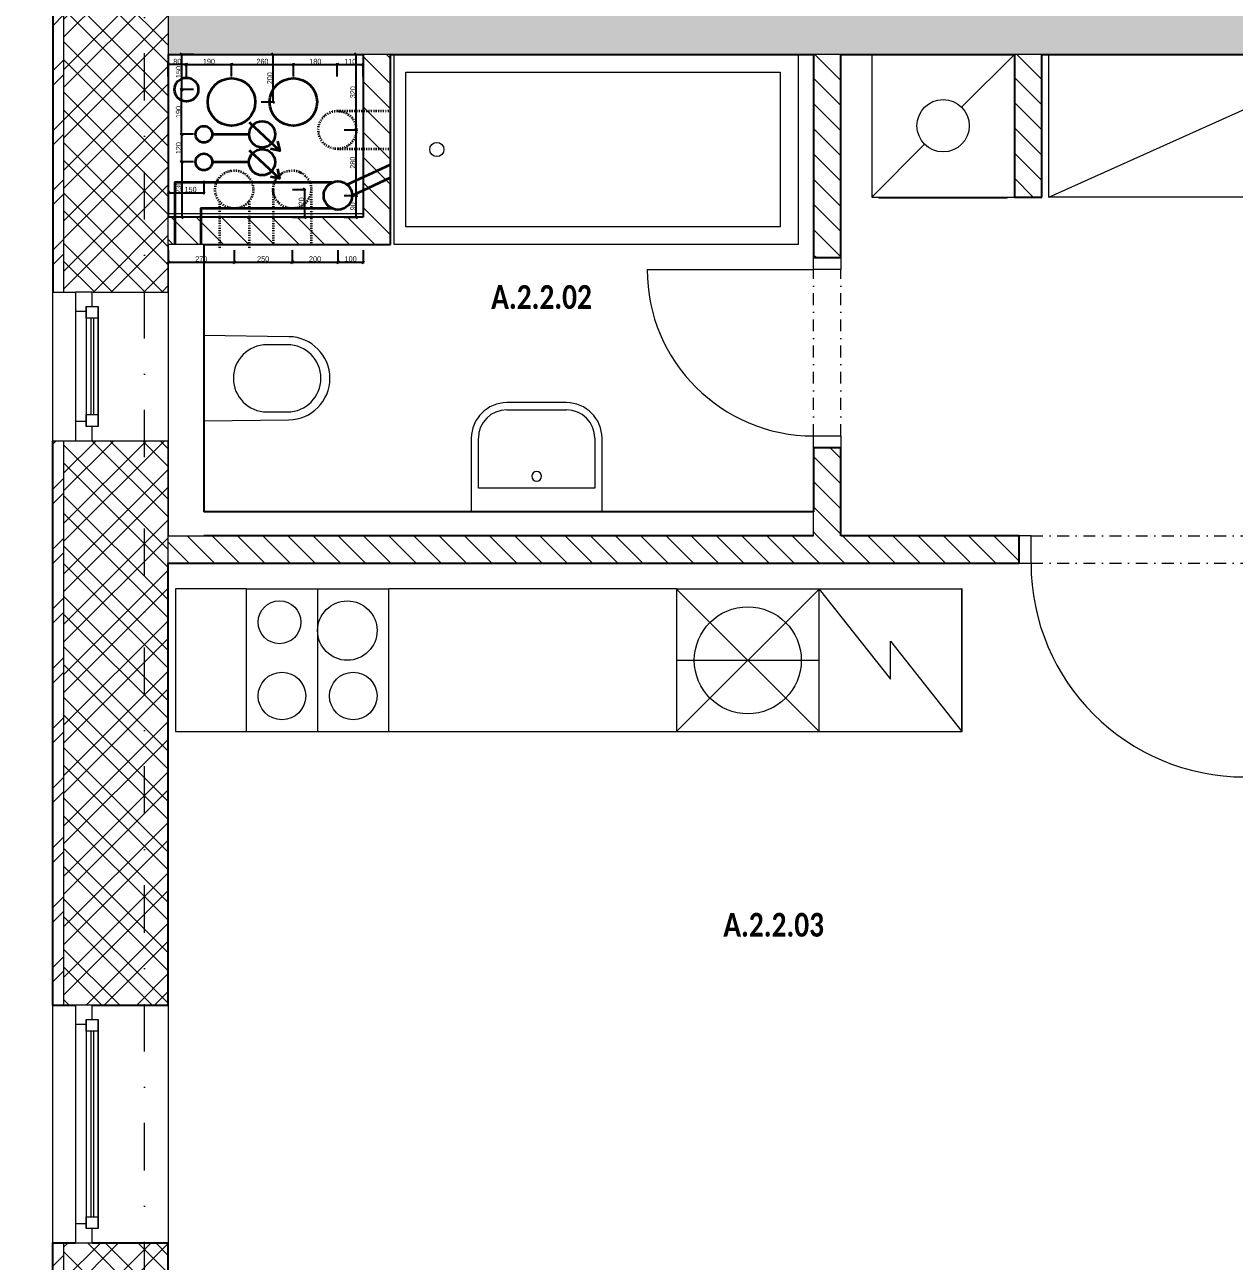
# Model space of a CAD drawing. Header units: millimetres. Extents: x -3417 to 49379, y -3604 to 14792.
# Drawn here: x -504 to 4585, y 1647 to 6850 of the extents above; entities that cross this region are included whole.
import ezdxf

# ---------------------------------------------------------------- set-up
doc = ezdxf.new("R2010")
doc.units = ezdxf.units.MM
for name, pattern in [('HA_DashDot_10mm-S3mm', [500, 200, -150, 0, -150]), ('UDL_2NP_A$0$HA_DashDot_10mm-S3mm', [500, 200, -150, 0, -150]), ('UDL_2NP_A$0$HA_DashDot_2_2mm-S0_6mm', [110, 50, -30, 0, -30])]:
    doc.linetypes.add(name, pattern=pattern)
for name, color, linetype, lineweight in [('_kanalizace', 34, 'Continuous', 35), ('_vodovod', 5, 'Continuous', 35), ('_VZT', 3, 'Continuous', 35), ('ABMV_det-koty 10', 140, 'Continuous', 5), ('UDL_2NP_A$0$A-AREA-____-IDEN', 252, 'Continuous', 9), ('UDL_2NP_A$0$A-DOOR-____-MCUT', 252, 'UDL_2NP_A$0$HA_DashDot_2_2mm-S0_6mm', 9), ('UDL_2NP_A$0$A-DOOR-____-OTLN', 252, 'Continuous', 9), ('UDL_2NP_A$0$A-DOOR-FRAM-MCUT', 252, 'Continuous', 9), ('UDL_2NP_A$0$A-GENM-____-OTLN', 252, 'Continuous', 9), ('UDL_2NP_A$0$A-GLAZ-____-MCUT', 252, 'Continuous', 5), ('UDL_2NP_A$0$A-GLAZ-____-OTLN', 252, 'Continuous', 5), ('UDL_2NP_A$0$A-WALL-____-MCUT', 252, 'Continuous', 9), ('UDL_2NP_A$0$A-WALL-____-OTLN', 252, 'Continuous', 9), ('UDL_2NP_A$0$A-WALL-____-PATT', 252, 'Continuous', 25), ('UDL_2NP_A$0$E-ELEC-FIXT-OTLN', 252, 'Continuous', 9), ('UDL_2NP_A$0$I-FURN-____-OTLN', 252, 'Continuous', 9), ('UDL_2NP_A$0$I-WALL-____-MCUT', 252, 'Continuous', 25), ('UDL_2NP_A$0$P-SANR-FIXT-OTLN', 252, 'Continuous', 9), ('UDL_2NP_A$0$Q-CASE-____-OTLN', 252, 'Continuous', 9), ('UDL_2NP_A$0$Q-SPCQ-____-OTLN', 252, 'Continuous', 9), ('UDL_2NP_A$0$S-GRID-____-OTLN', 252, 'Continuous', 5)]:
    doc.layers.add(name, color=color, linetype=linetype, lineweight=lineweight)
doc.styles.add('ar-na-light10', font='ARIALN.TTF', dxfattribs={"height": 22})
doc.styles.add('UDL_2NP_A$0$Calibri_B', font='calibrib.ttf', dxfattribs={"width": 0.8, "height": 100})
doc.dimstyles.new('Copy of _MP_10', dxfattribs={"dimscale": 50, "dimtxt": 22, "dimasz": 0.2, "dimexe": 0.12, "dimexo": 0.15, "dimgap": 0.04165, "dimtad": 1, "dimdec": 0, "dimrnd": 0.5, "dimzin": 3, "dimdsep": 46, "dimtxsty": 'ar-na-light10', "dimblk": 'OBLIQUE', "dimcen": 0.12, "dimadec": 0, "dimazin": 2, "dimtfac": 0.75, "dimtdec": 0, "dimtix": 1, "dimtmove": 2, "dimatfit": 2, "dimldrblk": 'OBLIQUE', "dimfxl": 1, "dimfxlon": 1, "dimtolj": 1, "dimtzin": 0, "dimarcsym": 0})
pattern_1 = [(135, (0, 0), (-53.033, -53.033), [])]

# ---------------------------------------------------------------- blocks, each defined once
blk = doc.blocks.new('UDL_2NP_A$0$HA_DR_Single_Swing_Solid - In_700x2100-1679652-UDL_2NP-A')
at = {"layer": 'UDL_2NP_A$0$A-DOOR-____-MCUT'}
for p, q in [((-350, 57.5), (350, 57.5)), ((-350, -57.5), (350, -57.5))]:
    blk.add_line(p, q, dxfattribs=at)
at = {"layer": 'UDL_2NP_A$0$A-DOOR-____-OTLN', "lineweight": 5}
blk.add_line((350, 757.5), (350, 57.5), dxfattribs=at)
blk.add_arc((350, 57.5), 700, 90, 180, dxfattribs=at)
at = {"layer": 'UDL_2NP_A$0$A-DOOR-FRAM-MCUT'}
for p, q in [((-400, -57.5), (-400, 57.5)), ((-400, 57.5), (-350, 57.5)), ((-350, 57.5), (-350, -57.5)), ((350, 57.5), (400, 57.5)), ((350, -57.5), (350, 57.5)), ((400, 57.5), (400, -57.5)), ((-350, -57.5), (-400, -57.5)), ((400, -57.5), (350, -57.5))]:
    blk.add_line(p, q, dxfattribs=at)
blk = doc.blocks.new('UDL_2NP_A$0$HA_DR_Single_Swing_Solid - In_900x2100-1679660-UDL_2NP-A')
at = {"layer": 'UDL_2NP_A$0$A-DOOR-____-MCUT'}
for p, q in [((-450, 57.5), (450, 57.5)), ((-450, -57.5), (450, -57.5))]:
    blk.add_line(p, q, dxfattribs=at)
at = {"layer": 'UDL_2NP_A$0$A-DOOR-____-OTLN', "lineweight": 5}
blk.add_line((450, -957.5), (450, -57.5), dxfattribs=at)
blk.add_arc((450, -57.5), 900, 180, 270, dxfattribs=at)
at = {"layer": 'UDL_2NP_A$0$A-DOOR-FRAM-MCUT'}
for p, q in [((-450, 57.5), (-500, 57.5)), ((-500, 57.5), (-500, -57.5)), ((-450, -57.5), (-450, 57.5)), ((500, 57.5), (450, 57.5)), ((450, 57.5), (450, -57.5)), ((500, -57.5), (500, 57.5)), ((-500, -57.5), (-450, -57.5)), ((450, -57.5), (500, -57.5))]:
    blk.add_line(p, q, dxfattribs=at)
blk = doc.blocks.new('UDL_2NP_A$0$HA_WD_SinglePanel - 1000x1500-1389230-UDL_2NP-A')
at = {"layer": 'UDL_2NP_A$0$A-GLAZ-____-MCUT'}
for p, q in [((-500, 170), (-500, 100)), ((-420, 170), (-500, 170)), ((-420, 125), (-420, 170)), ((500, 170), (420, 170)), ((420, 170), (420, 125)), ((500, 100), (500, 170)), ((-440, 75), (-440, 125)), ((-440, 125), (-390, 125)), ((-390, 125), (-390, 75)), ((390, 105), (-390, 105)), ((390, 75), (390, 125)), ((390, 125), (440, 125)), ((440, 125), (440, 75)), ((-500, 100), (-440, 100)), ((-390, 75), (-440, 75)), ((390, 95), (-390, 95)), ((440, 75), (390, 75)), ((440, 100), (500, 100))]:
    blk.add_line(p, q, dxfattribs=at)
at = {"layer": 'UDL_2NP_A$0$A-GLAZ-____-OTLN'}
for p, q in [((420, 170), (-420, 170)), ((440, 125), (-440, 125)), ((-440, 75), (-440, 125)), ((390, 125), (-390, 125)), ((440, 125), (440, 75)), ((-440, 75), (440, 75)), ((390, 75), (-390, 75))]:
    blk.add_line(p, q, dxfattribs=at)
blk = doc.blocks.new('UDL_2NP_A$0$HA_WD_SinglePanel - 625x1000-1390022-UDL_2NP-A')
at = {"layer": 'UDL_2NP_A$0$A-GLAZ-____-MCUT'}
for p, q in [((-312.5, 170), (-312.5, 100)), ((-232.5, 170), (-312.5, 170)), ((-232.5, 125), (-232.5, 170)), ((312.5, 170), (232.5, 170)), ((232.5, 170), (232.5, 125)), ((312.5, 100), (312.5, 170)), ((-252.5, 75), (-252.5, 125)), ((-252.5, 125), (-202.5, 125)), ((-202.5, 125), (-202.5, 75)), ((202.5, 105), (-202.5, 105)), ((202.5, 75), (202.5, 125)), ((202.5, 125), (252.5, 125)), ((252.5, 125), (252.5, 75)), ((-312.5, 100), (-252.5, 100)), ((-202.5, 75), (-252.5, 75)), ((202.5, 95), (-202.5, 95)), ((252.5, 75), (202.5, 75)), ((252.5, 100), (312.5, 100))]:
    blk.add_line(p, q, dxfattribs=at)
at = {"layer": 'UDL_2NP_A$0$A-GLAZ-____-OTLN'}
for p, q in [((232.5, 170), (-232.5, 170)), ((252.5, 125), (-252.5, 125)), ((-252.5, 75), (-252.5, 125)), ((202.5, 125), (-202.5, 125)), ((252.5, 125), (252.5, 75)), ((-252.5, 75), (252.5, 75)), ((202.5, 75), (-202.5, 75))]:
    blk.add_line(p, q, dxfattribs=at)
blk = doc.blocks.new('UDL_2NP_A$0$HA_GM_Shaft_Rectangle - Default-1540504-UDL_2NP-A')
at = {"layer": 'UDL_2NP_A$0$A-GENM-____-OTLN'}
for p, q in [((0, -670), (0, 0)), ((0, 0), (820, 0)), ((820, 0), (820, -670)), ((820, -670), (0, -670))]:
    blk.add_line(p, q, dxfattribs=at)
blk = doc.blocks.new('UDL_2NP_A$0$ABMV_WashBasin_Generic - 550x460-1481868-UDL_2NP-A')
at = {"layer": 'UDL_2NP_A$0$P-SANR-FIXT-OTLN'}
for p, q in [((250, 510), (0, 510)), ((0, 480), (250, 480)), ((-150, 360), (-150, 50)), ((-120, 150), (-120, 360)), ((370, 360), (370, 150)), ((400, 50), (400, 360)), ((370, 150), (-120, 150))]:
    blk.add_line(p, q, dxfattribs=at)
for centre, radius, start, end in [((0, 360), 150, 90, 180), ((0, 360), 120, 90, 180), ((250, 360), 150, 360, 90), ((250, 360), 120, 360, 90), ((125, 200), 20, 90, 270), ((125, 200), 20, 270, 90)]:
    blk.add_arc(centre, radius, start, end, dxfattribs=at)
blk = doc.blocks.new('UDL_2NP_A$0$ABMV_Toilet_WallHung - Default-1481197-UDL_2NP-A')
at = {"layer": 'UDL_2NP_A$0$A-GENM-____-OTLN'}
for p, q in [((-50, 432.3), (-54.6, 75)), ((-16.3, 426.2), (-16.3, 340.3)), ((266.3, 340.3), (266.3, 426.2)), ((304.6, 75), (300, 432.3))]:
    blk.add_line(p, q, dxfattribs=at)
for centre, radius, start, end in [((125, 430.1), 175, 0.7323, 179.2677), ((125, 426.2), 141.3, 0, 180), ((125, 340.3), 141.3, 180, 360)]:
    blk.add_arc(centre, radius, start, end, dxfattribs=at)
blk = doc.blocks.new('UDL_2NP_A$0$ABMV_Bathtub_Generic - 800x1700-1419995-UDL_2NP-A')
at = {"layer": 'UDL_2NP_A$0$P-SANR-FIXT-OTLN'}
for p, q in [((0, 1700), (800, 1700)), ((0, 1700), (800, 1700)), ((800, 1700), (800, 0)), ((800, 1700), (800, 0)), ((75, 50), (75, 1625)), ((75, 1625), (725, 1625)), ((75, 1625), (725, 1625)), ((75, 50), (75, 1625)), ((725, 1625), (725, 50)), ((725, 1625), (725, 50)), ((800, 0), (0, 0)), ((800, 0), (0, 0)), ((725, 50), (75, 50)), ((725, 50), (75, 50))]:
    blk.add_line(p, q, dxfattribs=at)
blk.add_circle((400, 180), 30, dxfattribs=at)
blk = doc.blocks.new('UDL_2NP_A$0$Casework 7 - Casework 6-1435500-UDL_2NP-A')
at = {"layer": 'UDL_2NP_A$0$Q-CASE-____-OTLN'}
for p, q in [((-4152.8, -26699.1), (-4152.8, -27299.1)), ((-3854.4, -26699.1), (-4152.8, -26699.1)), ((-2044.5, -26699.1), (-3254.4, -26699.1)), ((-842.9, -26699.1), (-844.5, -26699.1)), ((-842.9, -27299.1), (-842.9, -26699.1)), ((-4152.8, -27299.1), (-3854.4, -27299.1)), ((-3254.4, -27299.1), (-2044.5, -27299.1)), ((-844.5, -27299.1), (-842.9, -27299.1))]:
    blk.add_line(p, q, dxfattribs=at)
blk = doc.blocks.new('UDL_2NP_A$0$R_bathroom_washing_machine - 600x600x900-1435724-UDL_2NP-A')
at = {"layer": 'UDL_2NP_A$0$E-ELEC-FIXT-OTLN'}
for p, q in [((77.5, 596.6), (77.5, -3.4)), ((455.3, 374.4), (677.5, 596.6)), ((77.5, -3.4), (299.7, 218.9)), ((77.5, -3.4), (677.5, -3.4)), ((107.5, -3.4), (107.5, -8.4)), ((647.5, -8.4), (107.5, -8.4)), ((647.5, -8.4), (647.5, -3.4))]:
    blk.add_line(p, q, dxfattribs=at)
blk.add_circle((377.5, 296.6), 110, dxfattribs=at)
blk = doc.blocks.new('UDL_2NP_A$0$Kuchyňská_linka_myčka_ADNS - Myčka-1435726-UDL_2NP-A')
at = {"layer": 'UDL_2NP_A$0$Q-SPCQ-____-OTLN'}
for p, q in [((300, 300), (-300, 300)), ((-300, 300), (-300, -300)), ((300, 300), (-300, -300)), ((-300, 300), (300, -300)), ((300, 300), (-300, 300)), ((-300, 300), (-300, 0)), ((300, -300), (300, 300)), ((300, 0), (300, 300)), ((-300, 0), (300, 0)), ((-300, -300), (300, -300))]:
    blk.add_line(p, q, dxfattribs=at)
blk.add_circle((0, 0), 225, dxfattribs=at)
blk = doc.blocks.new('UDL_2NP_A$0$Kuchyňská_linka_sporák_ADNS - 600x600x800-1435728-UDL_2NP-A')
at = {"layer": 'UDL_2NP_A$0$Q-SPCQ-____-OTLN'}
for p, q in [((600, 600), (0, 600)), ((0, 600), (0, 0)), ((600, 600), (0, 600)), ((0, 600), (0, 300)), ((600, 0), (600, 600)), ((600, 300), (600, 600)), ((0, 300), (600, 300)), ((0, 0), (600, 0))]:
    blk.add_line(p, q, dxfattribs=at)
for centre, radius in [((175, 425), 125), ((450, 450), 100), ((140, 140), 90), ((450, 150), 100)]:
    blk.add_circle(centre, radius, dxfattribs=at)
blk = doc.blocks.new('UDL_2NP_A$0$Lednice_Mraznička_ADNS - Lednice 600x600x1800-1435730-UDL_2NP-A')
at = {"layer": 'UDL_2NP_A$0$Q-SPCQ-____-OTLN'}
for p, q in [((-300, 300), (-300, -300)), ((300, 300), (-80, 0)), ((300, -300), (300, 300)), ((80, 0), (-300, -300)), ((-80, 0), (80, 0)), ((-300, -300), (300, -300))]:
    blk.add_line(p, q, dxfattribs=at)
blk = doc.blocks.new('UDL_2NP_A$0$NAB_Šatní_skříň_ADNS - 600x2000xšířka-1656425-UDL_2NP-A')
at = {"layer": 'UDL_2NP_A$0$I-FURN-____-OTLN'}
for p, q in [((0, -600), (1335, 0)), ((0, -600), (0, 0)), ((1335, 0), (2670, -600)), ((2670, 0), (2670, -600)), ((2670, -600), (0, -600))]:
    blk.add_line(p, q, dxfattribs=at)
blk = doc.blocks.new('UDL_2NP_A')
at = {"layer": 'UDL_2NP_A$0$A-WALL-____-PATT', "lineweight": 5}
h = blk.add_hatch(dxfattribs=at)
h.set_pattern_fill('FP_5', color=256, style=0, pattern_type=2)
h.set_pattern_definition([(45, (0, 0), (-125.7236, 125.7236), []), (45, (0, 190.5), (-125.7236, 125.7236), [])])
h.paths.add_polyline_path([(-385, -385), (-340, -385), (-340, 1725), (-385, 1725), (-385, -39)])
h.paths.add_polyline_path([(-385, 2725), (-340, 2725), (-340, 5100), (-385, 5100), (-385, 4953.6)])
h.paths.add_polyline_path([(-385, 5725), (-340, 5725), (-340, 9725), (-385, 9725), (-385, 7449.9)])
h.paths.add_polyline_path([(-385, 10725), (-340, 10725), (-340, 11990), (-385, 11990), (-385, 10726.3)])
h = blk.add_hatch(dxfattribs=at)
h.set_pattern_fill('FP_2', color=256, style=0, pattern_type=2)
h.set_pattern_definition([(45, (0, 0), (-106.066, 106.066), []), (45, (75, 0), (-106.066, 106.066), []), (315, (0, 0), (106.066, 106.066), []), (315, (75, 0), (106.066, 106.066), [])])
h.paths.add_polyline_path([(-340, -340), (100, -340), (100, 1725), (-340, 1725), (-340, -39)])
h.paths.add_polyline_path([(-290, 2725), (100, 2725), (100, 5100), (-340, 5100), (-340, 2725)])
h.paths.add_polyline_path([(100, 5725), (100, 9725), (-340, 9725), (-340, 5725), (-220, 5725)])
h.paths.add_polyline_path([(2.6, 10725), (100, 10725), (100, 11990), (-340, 11990), (-340, 10725), (-271, 10725)])
at = {"layer": 'UDL_2NP_A$0$A-WALL-____-PATT', "lineweight": 9}
h = blk.add_hatch(color=256, dxfattribs=at)
h.paths.add_polyline_path([(3775, 6725), (6870, 6725), (6870, 6975), (100, 6975), (100, 6725), (3660, 6725)])
h.paths.add_polyline_path([(8595, 6725), (10940, 6725), (10940, 6975), (7870, 6975), (7870, 6725), (8225, 6725)])
at = {"layer": 'UDL_2NP_A$0$A-WALL-____-PATT', "lineweight": 5}
h = blk.add_hatch(dxfattribs=at)
h.set_pattern_fill('FP_1', color=256, style=0, pattern_type=2)
h.set_pattern_definition(pattern_1)
h.paths.add_polyline_path([(1035, 5925), (1035, 6725), (920, 6725), (920, 5925)])
h = blk.add_hatch(dxfattribs=at)
h.set_pattern_fill('FP_1', color=256, style=0, pattern_type=2)
h.set_pattern_definition(pattern_1)
h.paths.add_polyline_path([(2815, 4700), (2930, 4700), (2930, 5070), (2815, 5070), (2815, 4800)])
h.paths.add_polyline_path([(2930, 5870), (2930, 6725), (2815, 6725), (2815, 5870)])
h = blk.add_hatch(dxfattribs=at)
h.set_pattern_fill('FP_1', color=256, style=0, pattern_type=2)
h.set_pattern_definition(pattern_1)
h.paths.add_polyline_path([(3660, 6125), (3775, 6125), (3775, 6725), (3660, 6725), (3660, 6201.7)])
h = blk.add_hatch(dxfattribs=at)
h.set_pattern_fill('FP_1', color=256, style=0, pattern_type=2)
h.set_pattern_definition(pattern_1)
h.paths.add_polyline_path([(100, 5925), (920, 5925), (920, 6040), (100, 6040)])
h = blk.add_hatch(dxfattribs=at)
h.set_pattern_fill('FP_1', color=256, style=0, pattern_type=2)
h.set_pattern_definition(pattern_1)
h.paths.add_polyline_path([(4927.8, 4585), (5030, 4585), (5030, 4700), (4680, 4700), (4680, 4585), (4815, 4585)])
h.paths.add_polyline_path([(549.8, 4585), (3680, 4585), (3680, 4700), (100, 4700), (100, 4585)])
h.paths.add_polyline_path([(5930, 4585), (7975, 4585), (7975, 4700), (5930, 4700)])
at = {"layer": 'UDL_2NP_A$0$A-WALL-____-MCUT', "lineweight": 25}
for p, q in [((-385, 9725), (-385, 5725)), ((100, 6725), (100, 6040)), ((-385, 2725), (-385, 5100)), ((100, 2725), (100, 4585)), ((-385, 2725), (-290, 2725)), ((-220, 2725), (100, 2725)), ((-385, 1725), (-290, 1725)), ((-385, -385), (-385, 1725)), ((-220, 1725), (100, 1725)), ((100, 117.5), (100, 1725))]:
    blk.add_line(p, q, dxfattribs=at)
at = {"layer": 'UDL_2NP_A$0$A-WALL-____-MCUT'}
for p, q in [((-340, 9725), (-340, 5725)), ((100, 6975), (100, 6725)), ((1035, 6725), (920, 6725)), ((2930, 6725), (2815, 6725)), ((3775, 6725), (3660, 6725)), ((100, 5725), (100, 6040)), ((250, 5925), (100, 5925)), ((100, 5925), (100, 5725)), ((-340, 5100), (-340, 2725)), ((100, 4585), (100, 5100)), ((100, 5100), (100, 4700)), ((2815, 4700), (2815, 4800)), ((100, 4700), (250, 4700)), ((-340, 1725), (-340, -340))]:
    blk.add_line(p, q, dxfattribs=at)
at = {"layer": 'UDL_2NP_A$0$A-WALL-____-OTLN'}
for p, q in [((-385, 5725), (-290, 5725)), ((-385, 5100), (-385, 5725)), ((-220, 5725), (100, 5725)), ((100, 5725), (100, 5100)), ((-385, 5100), (-290, 5100)), ((-220, 5100), (100, 5100)), ((-385, 1725), (-385, 2725)), ((100, 2725), (100, 1725))]:
    blk.add_line(p, q, dxfattribs=at)
at = {"layer": 'UDL_2NP_A$0$I-WALL-____-MCUT'}
for p, q in [((100, 6725), (920, 6725)), ((920, 6725), (920, 6040)), ((1035, 6725), (2815, 6725)), ((1035, 5925), (1035, 6725)), ((2815, 6725), (2815, 5870)), ((2930, 6725), (3660, 6725)), ((2930, 5870), (2930, 6725)), ((3660, 6725), (3660, 6125)), ((3775, 6725), (6870, 6725)), ((3775, 6125), (3775, 6725)), ((3660, 6125), (3775, 6125)), ((920, 6040), (100, 6040)), ((250, 5925), (1035, 5925)), ((250, 5925), (250, 4800)), ((2815, 5870), (2930, 5870)), ((2815, 5070), (2815, 4800)), ((2930, 5070), (2815, 5070)), ((2930, 4700), (2930, 5070)), ((2815, 4800), (250, 4800)), ((2815, 4700), (250, 4700)), ((3680, 4700), (2930, 4700)), ((3680, 4585), (3680, 4700)), ((100, 4585), (3680, 4585))]:
    blk.add_line(p, q, dxfattribs=at)
at = {"layer": 'UDL_2NP_A$0$S-GRID-____-OTLN', "linetype": 'UDL_2NP_A$0$HA_DashDot_10mm-S3mm', "lineweight": 9}
blk.add_line((0, -1971.1), (0, 13159.9), dxfattribs=at)
at = {"layer": 'UDL_2NP_A$0$A-DOOR-____-OTLN', "rotation": 90}
blk.add_blockref('UDL_2NP_A$0$HA_DR_Single_Swing_Solid - In_700x2100-1679652-UDL_2NP-A', (2872.5, 5470), dxfattribs=at)
at = {"layer": 'UDL_2NP_A$0$A-DOOR-____-OTLN'}
blk.add_blockref('UDL_2NP_A$0$HA_DR_Single_Swing_Solid - In_900x2100-1679660-UDL_2NP-A', (4180, 4642.5), dxfattribs=at)
at = {"layer": 'UDL_2NP_A$0$A-GENM-____-OTLN', "lineweight": 5}
blk.add_blockref('UDL_2NP_A$0$HA_GM_Shaft_Rectangle - Default-1540504-UDL_2NP-A', (100, 6725), dxfattribs=at)
at = {"layer": 'UDL_2NP_A$0$A-GLAZ-____-OTLN', "rotation": 90}
for name, p in [('UDL_2NP_A$0$HA_WD_SinglePanel - 625x1000-1390022-UDL_2NP-A', (-120, 5412.5)), ('UDL_2NP_A$0$HA_WD_SinglePanel - 1000x1500-1389230-UDL_2NP-A', (-120, 2225))]:
    blk.add_blockref(name, p, dxfattribs=at)
at = {"layer": 'UDL_2NP_A$0$E-ELEC-FIXT-OTLN'}
blk.add_blockref('UDL_2NP_A$0$R_bathroom_washing_machine - 600x600x900-1435724-UDL_2NP-A', (2982.5, 6128.4), dxfattribs=at)
at = {"layer": 'UDL_2NP_A$0$I-FURN-____-OTLN'}
blk.add_blockref('UDL_2NP_A$0$NAB_Šatní_skříň_ADNS - 600x2000xšířka-1656425-UDL_2NP-A', (3805, 6725), dxfattribs=at)
at = {"layer": 'UDL_2NP_A$0$P-SANR-FIXT-OTLN', "rotation": 270}
for name, p in [('UDL_2NP_A$0$ABMV_Bathtub_Generic - 800x1700-1419995-UDL_2NP-A', (1050, 6725)), ('UDL_2NP_A$0$ABMV_Toilet_WallHung - Default-1481197-UDL_2NP-A', (175, 5487.5))]:
    blk.add_blockref(name, p, dxfattribs=at)
at = {"layer": 'UDL_2NP_A$0$P-SANR-FIXT-OTLN'}
blk.add_blockref('UDL_2NP_A$0$ABMV_WashBasin_Generic - 550x460-1481868-UDL_2NP-A', (1525, 4750), dxfattribs=at)
at = {"layer": 'UDL_2NP_A$0$Q-CASE-____-OTLN'}
blk.add_blockref('UDL_2NP_A$0$Casework 7 - Casework 6-1435500-UDL_2NP-A', (4282.8, 31175.1), dxfattribs=at)
at = {"layer": 'UDL_2NP_A$0$Q-SPCQ-____-OTLN'}
for name, p, rotation in [('UDL_2NP_A$0$Kuchyňská_linka_sporák_ADNS - 600x600x800-1435728-UDL_2NP-A', (428.4, 4475.9), 270), ('UDL_2NP_A$0$Lednice_Mraznička_ADNS - Lednice 600x600x1800-1435730-UDL_2NP-A', (3138.4, 4175.9), 90)]:
    blk.add_blockref(name, p, dxfattribs=dict(at, rotation=rotation))
blk.add_blockref('UDL_2NP_A$0$Kuchyňská_linka_myčka_ADNS - Myčka-1435726-UDL_2NP-A', (2538.4, 4175.9), dxfattribs=at)
at = {"layer": 'UDL_2NP_A$0$A-AREA-____-IDEN', "lineweight": 5, "char_height": 100, "width": 525.907, "attachment_point": 1, "style": 'UDL_2NP_A$0$Calibri_B'}
for s, insert in [('A.2.2.02', (1458.6, 5754.5)), ('A.2.2.03', (2435.2, 3113.3))]:
    blk.add_mtext(s, dxfattribs=dict(at, insert=insert))
blk = doc.blocks.new('_Oblique')
at = {"color": 0, "linetype": 'ByBlock', "lineweight": -2}
blk.add_line((-0.5, -0.5), (0.5, 0.5), dxfattribs=at)
blk = doc.blocks.new('*D99')
at = {"layer": 'ABMV_det-koty 10', "color": 0, "lineweight": -2, "transparency": 16777216}
for p, q in [((100, 5901.1), (100, 5845.1)), ((377.6, 5901.1), (377.6, 5845.1)), ((100, 5851.1), (377.6, 5851.1))]:
    blk.add_line(p, q, dxfattribs=at)
at = {"layer": 'ABMV_det-koty 10', "color": 0, "lineweight": -2, "transparency": 16777216, "xscale": 10, "yscale": 10, "zscale": 10, "rotation": 180}
blk.add_blockref('_Oblique', (100, 5851.1), dxfattribs=at)
at = {"layer": 'ABMV_det-koty 10', "color": 0, "lineweight": -2, "transparency": 16777216, "xscale": 10, "yscale": 10, "zscale": 10}
blk.add_blockref('_Oblique', (377.6, 5851.1), dxfattribs=at)
at = {"layer": 'ABMV_det-koty 10', "color": 0, "transparency": 16777216, "insert": (238.8, 5864.4), "char_height": 22, "attachment_point": 5, "style": 'ar-na-light10'}
blk.add_mtext('\\A1;270', dxfattribs=at)
blk = doc.blocks.new('*D100')
at = {"layer": 'ABMV_det-koty 10', "color": 0, "lineweight": -2, "transparency": 16777216}
for p, q in [((377.3, 5901.1), (377.3, 5845.1)), ((621.4, 5901.1), (621.4, 5845.1)), ((377.3, 5851.1), (621.4, 5851.1))]:
    blk.add_line(p, q, dxfattribs=at)
at = {"layer": 'ABMV_det-koty 10', "color": 0, "lineweight": -2, "transparency": 16777216, "xscale": 10, "yscale": 10, "zscale": 10, "rotation": 180}
blk.add_blockref('_Oblique', (377.3, 5851.1), dxfattribs=at)
at = {"layer": 'ABMV_det-koty 10', "color": 0, "lineweight": -2, "transparency": 16777216, "xscale": 10, "yscale": 10, "zscale": 10}
blk.add_blockref('_Oblique', (621.4, 5851.1), dxfattribs=at)
at = {"layer": 'ABMV_det-koty 10', "color": 0, "transparency": 16777216, "insert": (499.3, 5864.4), "char_height": 22, "attachment_point": 5, "style": 'ar-na-light10'}
blk.add_mtext('\\A1;{\\fArial|b0|i0|c238|p34;250}', dxfattribs=at)
blk = doc.blocks.new('*D101')
at = {"layer": 'ABMV_det-koty 10', "color": 0, "lineweight": -2, "transparency": 16777216}
for p, q in [((621.4, 5901.1), (621.4, 5845.1)), ((814, 5901.1), (814, 5845.1)), ((621.4, 5851.1), (814, 5851.1))]:
    blk.add_line(p, q, dxfattribs=at)
at = {"layer": 'ABMV_det-koty 10', "color": 0, "lineweight": -2, "transparency": 16777216, "xscale": 10, "yscale": 10, "zscale": 10, "rotation": 180}
blk.add_blockref('_Oblique', (621.4, 5851.1), dxfattribs=at)
at = {"layer": 'ABMV_det-koty 10', "color": 0, "lineweight": -2, "transparency": 16777216, "xscale": 10, "yscale": 10, "zscale": 10}
blk.add_blockref('_Oblique', (814, 5851.1), dxfattribs=at)
at = {"layer": 'ABMV_det-koty 10', "color": 0, "transparency": 16777216, "insert": (717.7, 5864.4), "char_height": 22, "attachment_point": 5, "style": 'ar-na-light10'}
blk.add_mtext('\\A1;{\\fArial|b0|i0|c238|p34;200}', dxfattribs=at)
blk = doc.blocks.new('*D102')
at = {"layer": 'ABMV_det-koty 10', "color": 0, "lineweight": -2, "transparency": 16777216}
for p, q in [((100, 6193.4), (100, 6137.4)), ((250, 6193.4), (250, 6137.4)), ((100, 6143.4), (250, 6143.4))]:
    blk.add_line(p, q, dxfattribs=at)
at = {"layer": 'ABMV_det-koty 10', "color": 0, "lineweight": -2, "transparency": 16777216, "xscale": 10, "yscale": 10, "zscale": 10, "rotation": 180}
blk.add_blockref('_Oblique', (100, 6143.4), dxfattribs=at)
at = {"layer": 'ABMV_det-koty 10', "color": 0, "lineweight": -2, "transparency": 16777216, "xscale": 10, "yscale": 10, "zscale": 10}
blk.add_blockref('_Oblique', (250, 6143.4), dxfattribs=at)
at = {"layer": 'ABMV_det-koty 10', "color": 0, "transparency": 16777216, "insert": (194.1, 6156.7), "char_height": 22, "attachment_point": 5, "style": 'ar-na-light10'}
blk.add_mtext('\\A1;150', dxfattribs=at)
blk = doc.blocks.new('*D103')
at = {"layer": 'ABMV_det-koty 10', "color": 0, "lineweight": -2, "transparency": 16777216}
for p, q in [((814, 5901.1), (814, 5845.1)), ((920, 5901.1), (920, 5845.1)), ((814, 5851.1), (920, 5851.1))]:
    blk.add_line(p, q, dxfattribs=at)
at = {"layer": 'ABMV_det-koty 10', "color": 0, "lineweight": -2, "transparency": 16777216, "xscale": 10, "yscale": 10, "zscale": 10, "rotation": 180}
blk.add_blockref('_Oblique', (814, 5851.1), dxfattribs=at)
at = {"layer": 'ABMV_det-koty 10', "color": 0, "lineweight": -2, "transparency": 16777216, "xscale": 10, "yscale": 10, "zscale": 10}
blk.add_blockref('_Oblique', (920, 5851.1), dxfattribs=at)
at = {"layer": 'ABMV_det-koty 10', "color": 0, "transparency": 16777216, "insert": (841.8, 5864.4), "char_height": 22, "attachment_point": 5, "style": 'ar-na-light10'}
blk.add_mtext('\\A1;{\\fArial|b0|i0|c238|p34;      100}', dxfattribs=at)
blk = doc.blocks.new('*D202')
at = {"layer": 'ABMV_det-koty 10', "color": 0, "lineweight": -2, "transparency": 16777216}
for p, q in [((100, 6632), (100, 6688)), ((176.4, 6682), (100, 6682)), ((176.4, 6632), (176.4, 6688))]:
    blk.add_line(p, q, dxfattribs=at)
at = {"layer": 'ABMV_det-koty 10', "color": 0, "lineweight": -2, "transparency": 16777216, "xscale": 10, "yscale": 10, "zscale": 10, "rotation": 180}
blk.add_blockref('_Oblique', (100, 6682), dxfattribs=at)
at = {"layer": 'ABMV_det-koty 10', "color": 0, "lineweight": -2, "transparency": 16777216, "xscale": 10, "yscale": 10, "zscale": 10}
blk.add_blockref('_Oblique', (176.4, 6682), dxfattribs=at)
at = {"layer": 'ABMV_det-koty 10', "color": 0, "transparency": 16777216, "insert": (138.2, 6695.3), "char_height": 22, "width": 1283.834, "attachment_point": 5, "style": 'ar-na-light10'}
blk.add_mtext('\\A1;{\\fArial Narrow|b0|i0|c238|p34;80}', dxfattribs=at)
blk = doc.blocks.new('*D203')
at = {"layer": 'ABMV_det-koty 10', "color": 0, "lineweight": -2, "transparency": 16777216}
for p, q in [((176.4, 6632), (176.4, 6688)), ((176.4, 6682), (366.4, 6682)), ((366.4, 6632), (366.4, 6688))]:
    blk.add_line(p, q, dxfattribs=at)
at = {"layer": 'ABMV_det-koty 10', "color": 0, "lineweight": -2, "transparency": 16777216, "xscale": 10, "yscale": 10, "zscale": 10, "rotation": 180}
blk.add_blockref('_Oblique', (176.4, 6682), dxfattribs=at)
at = {"layer": 'ABMV_det-koty 10', "color": 0, "lineweight": -2, "transparency": 16777216, "xscale": 10, "yscale": 10, "zscale": 10}
blk.add_blockref('_Oblique', (366.4, 6682), dxfattribs=at)
at = {"layer": 'ABMV_det-koty 10', "color": 0, "transparency": 16777216, "insert": (271.4, 6695.3), "char_height": 22, "attachment_point": 5, "style": 'ar-na-light10'}
blk.add_mtext('\\A1;190', dxfattribs=at)
blk = doc.blocks.new('*D204')
at = {"layer": 'ABMV_det-koty 10', "color": 0, "lineweight": -2, "transparency": 16777216}
for p, q in [((366.4, 6632), (366.4, 6688)), ((366.4, 6682), (626.4, 6682)), ((626.4, 6632), (626.4, 6688))]:
    blk.add_line(p, q, dxfattribs=at)
at = {"layer": 'ABMV_det-koty 10', "color": 0, "lineweight": -2, "transparency": 16777216, "xscale": 10, "yscale": 10, "zscale": 10, "rotation": 180}
blk.add_blockref('_Oblique', (366.4, 6682), dxfattribs=at)
at = {"layer": 'ABMV_det-koty 10', "color": 0, "lineweight": -2, "transparency": 16777216, "xscale": 10, "yscale": 10, "zscale": 10}
blk.add_blockref('_Oblique', (626.4, 6682), dxfattribs=at)
at = {"layer": 'ABMV_det-koty 10', "color": 0, "transparency": 16777216, "insert": (496.4, 6695.3), "char_height": 22, "attachment_point": 5, "style": 'ar-na-light10'}
blk.add_mtext('\\A1;260', dxfattribs=at)
blk = doc.blocks.new('*D205')
at = {"layer": 'ABMV_det-koty 10', "color": 0, "lineweight": -2, "transparency": 16777216}
for p, q in [((626.4, 6632), (626.4, 6688)), ((626.4, 6682), (811.4, 6682)), ((811.4, 6632), (811.4, 6688))]:
    blk.add_line(p, q, dxfattribs=at)
at = {"layer": 'ABMV_det-koty 10', "color": 0, "lineweight": -2, "transparency": 16777216, "xscale": 10, "yscale": 10, "zscale": 10, "rotation": 180}
blk.add_blockref('_Oblique', (626.4, 6682), dxfattribs=at)
at = {"layer": 'ABMV_det-koty 10', "color": 0, "lineweight": -2, "transparency": 16777216, "xscale": 10, "yscale": 10, "zscale": 10}
blk.add_blockref('_Oblique', (811.4, 6682), dxfattribs=at)
at = {"layer": 'ABMV_det-koty 10', "color": 0, "transparency": 16777216, "insert": (718.9, 6695.3), "char_height": 22, "attachment_point": 5, "style": 'ar-na-light10'}
blk.add_mtext('\\A1;{\\fArial Narrow|b0|i0|c238|p34;180}', dxfattribs=at)
blk = doc.blocks.new('*D206')
at = {"layer": 'ABMV_det-koty 10', "color": 0, "lineweight": -2, "transparency": 16777216}
for p, q in [((811.4, 6632), (811.4, 6688)), ((811.4, 6682), (920, 6682)), ((920, 6632), (920, 6688))]:
    blk.add_line(p, q, dxfattribs=at)
at = {"layer": 'ABMV_det-koty 10', "color": 0, "lineweight": -2, "transparency": 16777216, "xscale": 10, "yscale": 10, "zscale": 10, "rotation": 180}
blk.add_blockref('_Oblique', (811.4, 6682), dxfattribs=at)
at = {"layer": 'ABMV_det-koty 10', "color": 0, "lineweight": -2, "transparency": 16777216, "xscale": 10, "yscale": 10, "zscale": 10}
blk.add_blockref('_Oblique', (920, 6682), dxfattribs=at)
at = {"layer": 'ABMV_det-koty 10', "color": 0, "transparency": 16777216, "insert": (865.7, 6695.3), "char_height": 22, "attachment_point": 5, "style": 'ar-na-light10'}
blk.add_mtext('\\A1;{\\fArial Narrow|b0|i0|c238|p34;110}', dxfattribs=at)
blk = doc.blocks.new('*D207')
at = {"layer": 'ABMV_det-koty 10', "color": 0, "lineweight": -2, "transparency": 16777216}
for p, q in [((839.8, 6131.5), (895.8, 6131.5)), ((889.8, 6131.5), (889.8, 6040)), ((839.8, 6040), (895.8, 6040))]:
    blk.add_line(p, q, dxfattribs=at)
at = {"layer": 'ABMV_det-koty 10', "color": 0, "lineweight": -2, "transparency": 16777216, "xscale": 10, "yscale": 10, "zscale": 10}
for p, rotation in [((889.8, 6131.5), 90), ((889.8, 6040), 270)]:
    blk.add_blockref('_Oblique', p, dxfattribs=dict(at, rotation=rotation))
at = {"layer": 'ABMV_det-koty 10', "color": 0, "transparency": 16777216, "insert": (876.5, 6085.8), "char_height": 22, "attachment_point": 5, "rotation": 90, "style": 'ar-na-light10'}
blk.add_mtext('\\A1;{\\fArial Narrow|b0|i0|c238|p34;90}', dxfattribs=at)
blk = doc.blocks.new('*D208')
at = {"layer": 'ABMV_det-koty 10', "color": 0, "lineweight": -2, "transparency": 16777216}
for p, q in [((840, 6407.4), (896, 6407.4)), ((890, 6131.5), (890, 6407.4)), ((840, 6131.5), (896, 6131.5))]:
    blk.add_line(p, q, dxfattribs=at)
at = {"layer": 'ABMV_det-koty 10', "color": 0, "lineweight": -2, "transparency": 16777216, "xscale": 10, "yscale": 10, "zscale": 10}
for p, rotation in [((890, 6407.4), 90), ((890, 6131.5), 270)]:
    blk.add_blockref('_Oblique', p, dxfattribs=dict(at, rotation=rotation))
at = {"layer": 'ABMV_det-koty 10', "color": 0, "transparency": 16777216, "insert": (876.6, 6269.4), "char_height": 22, "attachment_point": 5, "rotation": 90, "style": 'ar-na-light10'}
blk.add_mtext('\\A1;{\\fArial Narrow|b0|i0|c238|p34;280}', dxfattribs=at)
blk = doc.blocks.new('*D209')
at = {"layer": 'ABMV_det-koty 10', "color": 0, "lineweight": -2, "transparency": 16777216}
for p, q in [((840.1, 6725), (896.1, 6725)), ((890.1, 6407.4), (890.1, 6725)), ((840.1, 6407.4), (896.1, 6407.4))]:
    blk.add_line(p, q, dxfattribs=at)
at = {"layer": 'ABMV_det-koty 10', "color": 0, "lineweight": -2, "transparency": 16777216, "xscale": 10, "yscale": 10, "zscale": 10}
for p, rotation in [((890.1, 6725), 90), ((890.1, 6407.4), 270)]:
    blk.add_blockref('_Oblique', p, dxfattribs=dict(at, rotation=rotation))
at = {"layer": 'ABMV_det-koty 10', "color": 0, "transparency": 16777216, "insert": (876.8, 6566.2), "char_height": 22, "attachment_point": 5, "rotation": 90, "style": 'ar-na-light10'}
blk.add_mtext('\\A1;{\\fArial Narrow|b0|i0|c238|p34;320}', dxfattribs=at)
blk = doc.blocks.new('*D210')
at = {"layer": 'ABMV_det-koty 10', "color": 0, "lineweight": -2, "transparency": 16777216}
for p, q in [((623.5, 6156.9), (679.5, 6156.9)), ((673.5, 6156.9), (673.5, 6040)), ((623.5, 6040), (679.5, 6040))]:
    blk.add_line(p, q, dxfattribs=at)
at = {"layer": 'ABMV_det-koty 10', "color": 0, "lineweight": -2, "transparency": 16777216, "xscale": 10, "yscale": 10, "zscale": 10}
for p, rotation in [((673.5, 6156.9), 90), ((673.5, 6040), 270)]:
    blk.add_blockref('_Oblique', p, dxfattribs=dict(at, rotation=rotation))
at = {"layer": 'ABMV_det-koty 10', "color": 0, "transparency": 16777216, "insert": (660.2, 6098.5), "char_height": 22, "attachment_point": 5, "rotation": 90, "style": 'ar-na-light10'}
blk.add_mtext('\\A1;{\\fArial Narrow|b0|i0|c238|p34;120}', dxfattribs=at)
blk = doc.blocks.new('*D211')
at = {"layer": 'ABMV_det-koty 10', "color": 0, "lineweight": -2, "transparency": 16777216}
for p, q in [((206.9, 6272.6), (150.9, 6272.6)), ((156.9, 6272.6), (156.9, 6040)), ((206.9, 6040), (150.9, 6040))]:
    blk.add_line(p, q, dxfattribs=at)
at = {"layer": 'ABMV_det-koty 10', "color": 0, "lineweight": -2, "transparency": 16777216, "xscale": 10, "yscale": 10, "zscale": 10}
for p, rotation in [((156.9, 6272.6), 90), ((156.9, 6040), 270)]:
    blk.add_blockref('_Oblique', p, dxfattribs=dict(at, rotation=rotation))
at = {"layer": 'ABMV_det-koty 10', "color": 0, "transparency": 16777216, "insert": (143.6, 6164.4), "char_height": 22, "attachment_point": 5, "rotation": 90, "style": 'ar-na-light10'}
blk.add_mtext('\\A1;{\\fArial Narrow|b0|i0|c238|p34;230}', dxfattribs=at)
blk = doc.blocks.new('*D212')
at = {"layer": 'ABMV_det-koty 10', "color": 0, "lineweight": -2, "transparency": 16777216}
for p, q in [((206.7, 6388.9), (150.7, 6388.9)), ((156.7, 6272.6), (156.7, 6388.9)), ((206.7, 6272.6), (150.7, 6272.6))]:
    blk.add_line(p, q, dxfattribs=at)
at = {"layer": 'ABMV_det-koty 10', "color": 0, "lineweight": -2, "transparency": 16777216, "xscale": 10, "yscale": 10, "zscale": 10}
for p, rotation in [((156.7, 6388.9), 90), ((156.7, 6272.6), 270)]:
    blk.add_blockref('_Oblique', p, dxfattribs=dict(at, rotation=rotation))
at = {"layer": 'ABMV_det-koty 10', "color": 0, "transparency": 16777216, "insert": (143.4, 6330.7), "char_height": 22, "attachment_point": 5, "rotation": 90, "style": 'ar-na-light10'}
blk.add_mtext('\\A1;{\\fArial Narrow|b0|i0|c238|p34;120}', dxfattribs=at)
blk = doc.blocks.new('*D213')
at = {"layer": 'ABMV_det-koty 10', "color": 0, "lineweight": -2, "transparency": 16777216}
for p, q in [((206.5, 6577.1), (150.5, 6577.1)), ((156.5, 6388.9), (156.5, 6577.1)), ((206.5, 6388.9), (150.5, 6388.9))]:
    blk.add_line(p, q, dxfattribs=at)
at = {"layer": 'ABMV_det-koty 10', "color": 0, "lineweight": -2, "transparency": 16777216, "xscale": 10, "yscale": 10, "zscale": 10}
for p, rotation in [((156.5, 6577.1), 90), ((156.5, 6388.9), 270)]:
    blk.add_blockref('_Oblique', p, dxfattribs=dict(at, rotation=rotation))
at = {"layer": 'ABMV_det-koty 10', "color": 0, "transparency": 16777216, "insert": (143.2, 6483), "char_height": 22, "attachment_point": 5, "rotation": 90, "style": 'ar-na-light10'}
blk.add_mtext('\\A1;{\\fArial Narrow|b0|i0|c238|p34;190}', dxfattribs=at)
blk = doc.blocks.new('*D214')
at = {"layer": 'ABMV_det-koty 10', "color": 0, "lineweight": -2, "transparency": 16777216}
for p, q in [((206.6, 6725), (150.6, 6725)), ((156.6, 6577.1), (156.6, 6725)), ((206.6, 6577.1), (150.6, 6577.1))]:
    blk.add_line(p, q, dxfattribs=at)
at = {"layer": 'ABMV_det-koty 10', "color": 0, "lineweight": -2, "transparency": 16777216, "xscale": 10, "yscale": 10, "zscale": 10}
for p, rotation in [((156.6, 6725), 90), ((156.6, 6577.1), 270)]:
    blk.add_blockref('_Oblique', p, dxfattribs=dict(at, rotation=rotation))
at = {"layer": 'ABMV_det-koty 10', "color": 0, "transparency": 16777216, "insert": (143.3, 6651.1), "char_height": 22, "attachment_point": 5, "rotation": 90, "style": 'ar-na-light10'}
blk.add_mtext('\\A1;{\\fArial Narrow|b0|i0|c238|p34;150}', dxfattribs=at)
blk = doc.blocks.new('*D215')
at = {"layer": 'ABMV_det-koty 10', "color": 0, "lineweight": -2, "transparency": 16777216}
for p, q in [((490.6, 6725), (546.6, 6725)), ((540.6, 6725), (540.6, 6525)), ((490.6, 6525), (546.6, 6525))]:
    blk.add_line(p, q, dxfattribs=at)
at = {"layer": 'ABMV_det-koty 10', "color": 0, "lineweight": -2, "transparency": 16777216, "xscale": 10, "yscale": 10, "zscale": 10}
for p, rotation in [((540.6, 6725), 90), ((540.6, 6525), 270)]:
    blk.add_blockref('_Oblique', p, dxfattribs=dict(at, rotation=rotation))
at = {"layer": 'ABMV_det-koty 10', "color": 0, "transparency": 16777216, "insert": (527.3, 6625), "char_height": 22, "attachment_point": 5, "rotation": 90, "style": 'ar-na-light10'}
blk.add_mtext('\\A1;{\\fArial Narrow|b0|i0|c238|p34;200}', dxfattribs=at)

msp = doc.modelspace()

# ---------------------------------------------------------------- block references
at = {"layer": 'ABMV_det-koty 10'}
msp.add_blockref('UDL_2NP_A', (0, 0), dxfattribs=at)

# ---------------------------------------------------------------- next in the draw order: linework, layer by layer
at = {"layer": '_kanalizace'}
for points in [[(852.9, 6177.2), (1035, 6261.9)], [(874, 6131.9), (1035, 6206.7)], [(788.9, 6186.5), (127.8, 6186.5), (127.8, 5925)], [(788.9, 6076.5), (237.8, 6076.5), (237.8, 5925)]]:
    msp.add_lwpolyline(points, dxfattribs=at)
msp.add_circle((814, 6131.5), 60, dxfattribs=at)
at = {"layer": '_vodovod'}
for points in [[(440.6, 6440.1), (569, 6320)], [(285, 6388.9), (285, 6388.9), (440.3, 6388.9)], [(560.3, 6360.6), (569, 6320), (530.6, 6327.7)], [(440, 6322.7), (568.4, 6202.5)], [(285, 6272.6), (285, 6272.6), (439.8, 6272.6)], [(559.7, 6243.1), (568.4, 6202.5), (530, 6210.2)]]:
    msp.add_lwpolyline(points, dxfattribs=at)
for centre, radius in [((250, 6388.9), 35), ((495.3, 6388.9), 55), ((250, 6272.6), 35), ((494.8, 6271.5), 55)]:
    msp.add_circle(centre, radius, dxfattribs=at)
at = {"layer": '_VZT', "linetype": 'HA_DashDot_10mm-S3mm', "ltscale": 0.02}
for points in [[(811.4, 6487.4), (1035, 6487.4)], [(811.4, 6327.4), (1035, 6327.4)], [(541.4, 6156.9), (541.4, 5925)], [(701.4, 6156.9), (701.4, 5925)], [(315.1, 6106.9), (315.1, 5904.2)], [(440.1, 6106.9), (440.1, 5904.2)]]:
    msp.add_lwpolyline(points, dxfattribs=at)
at = {"layer": '_VZT'}
for centre, radius in [((176.4, 6577.1), 50), ((366.4, 6525), 100), ((626.4, 6525), 100)]:
    msp.add_circle(centre, radius, dxfattribs=at)
at = {"layer": '_VZT', "linetype": 'HA_DashDot_10mm-S3mm', "ltscale": 0.02}
for centre in [(811.4, 6407.4), (377.6, 6156.9), (621.4, 6156.9)]:
    msp.add_circle(centre, 80, dxfattribs=at)

# ---------------------------------------------------------------- next in the draw order: dimensions: what is measured, and where the dimension line sits
at = {"layer": 'ABMV_det-koty 10'}
for base, p1, p2, text, picture, middle in [((156.6, 6725), (233.3, 6577.1), (233.3, 6725), '{\\fArial Narrow|b0|i0|c238|p34;150}', '*D214', (143.3, 6651.1)), ((540.6, 6525), (242, 6725), (242, 6525), '{\\fArial Narrow|b0|i0|c238|p34;200}', '*D215', (527.3, 6625)), ((890.1, 6725), (781.1, 6407.4), (781.1, 6725), '{\\fArial Narrow|b0|i0|c238|p34;320}', '*D209', (876.8, 6566.2)), ((156.5, 6577.1), (306.9, 6388.9), (233.3, 6577.1), '{\\fArial Narrow|b0|i0|c238|p34;190}', '*D213', (143.2, 6483)), ((890, 6407.4), (783.7, 6131.5), (781.1, 6407.4), '{\\fArial Narrow|b0|i0|c238|p34;280}', '*D208', (876.6, 6269.4)), ((156.7, 6388.9), (306.9, 6272.6), (306.9, 6388.9), '{\\fArial Narrow|b0|i0|c238|p34;120}', '*D212', (143.4, 6330.7)), ((673.5, 6040), (374.9, 6156.9), (374.9, 6040), '{\\fArial Narrow|b0|i0|c238|p34;120}', '*D210', (660.2, 6098.5)), ((889.8, 6040), (783.7, 6131.5), (783.7, 6040), '{\\fArial Narrow|b0|i0|c238|p34;90}', '*D207', (876.5, 6085.8))]:
    dim = msp.add_linear_dim(base=base, p1=p1, p2=p2, angle=90, text=text, dimstyle='Copy of _MP_10', dxfattribs=at)
    dim.commit()
    dim.dimension.update_dxf_attribs({"geometry": picture, "text_midpoint": middle})
for base, p1, p2, text, picture, middle in [((100, 6682), (176.4, 6534.1), (100, 6534.1), '{\\fArial Narrow|b0|i0|c238|p34;80}', '*D202', (138.2, 6695.3)), ((811.4, 6682), (626.4, 6482), (811.4, 6364.3), '{\\fArial Narrow|b0|i0|c238|p34;180}', '*D205', (718.9, 6695.3)), ((920, 6682), (811.4, 6364.3), (920, 6364.3), '{\\fArial Narrow|b0|i0|c238|p34;110}', '*D206', (865.7, 6695.3)), ((377.6, 5851.1), (100, 6185.2), (377.6, 6170.2), '270', '*D99', (238.8, 5864.4)), ((621.4, 5851.1), (377.3, 6185.2), (621.4, 6170.2), '{\\fArial|b0|i0|c238|p34;250}', '*D100', (499.3, 5864.4)), ((814, 5851.1), (621.4, 6185.2), (814, 6170.2), '{\\fArial|b0|i0|c238|p34;200}', '*D101', (717.7, 5864.4))]:
    dim = msp.add_linear_dim(base=base, p1=p1, p2=p2, text=text, dimstyle='Copy of _MP_10', dxfattribs=at)
    dim.commit()
    dim.dimension.update_dxf_attribs({"geometry": picture, "text_midpoint": middle})
for base, p1, p2, picture, middle in [((366.4, 6682), (176.4, 6534.1), (366.4, 6482), '*D203', (271.4, 6695.3)), ((626.4, 6682), (366.4, 6482), (626.4, 6482), '*D204', (496.4, 6695.3))]:
    dim = msp.add_linear_dim(base=base, p1=p1, p2=p2, dimstyle='Copy of _MP_10', dxfattribs=at)
    dim.commit()
    dim.dimension.update_dxf_attribs({"geometry": picture, "text_midpoint": middle})
dim = msp.add_linear_dim(base=(250, 6143.4), p1=(100, 6361.6), p2=(250, 6388.9), dimstyle='Copy of _MP_10', dxfattribs=at)
dim.commit()
dim.dimension.update_dxf_attribs({"geometry": '*D102', "text_midpoint": (194.1, 6156.7), "dimtype": 160})
dim = msp.add_linear_dim(base=(156.9, 6040), p1=(306.9, 6272.6), p2=(306.9, 6040), angle=90, text='{\\fArial Narrow|b0|i0|c238|p34;230}', dimstyle='Copy of _MP_10', dxfattribs=at)
dim.commit()
dim.dimension.update_dxf_attribs({"geometry": '*D211', "text_midpoint": (143.6, 6164.4), "dimtype": 160})
dim = msp.add_linear_dim(base=(920, 5851.1), p1=(814, 6069.3), p2=(920, 6170.2), text='{\\fArial|b0|i0|c238|p34;      100}', dimstyle='Copy of _MP_10', dxfattribs=at)
dim.commit()
dim.dimension.update_dxf_attribs({"geometry": '*D103', "text_midpoint": (841.8, 5864.4), "dimtype": 160})

doc.saveas('drawing.dxf')
